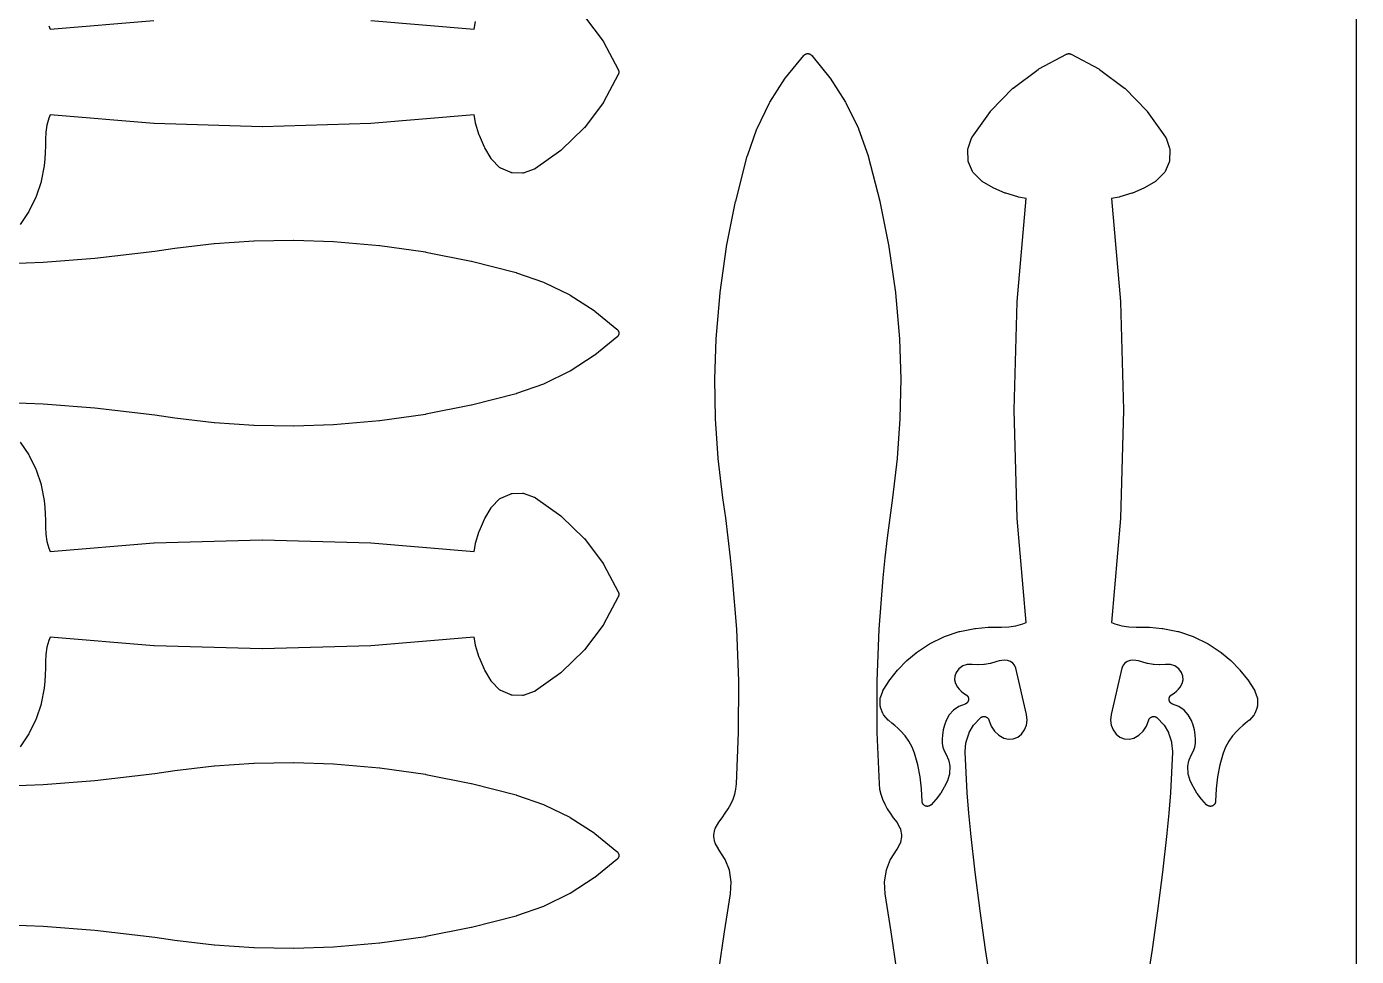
# Model space of a CAD drawing. Header units: metres. Extents: x 0 to 3000, y 0 to 1200.
# Drawn here: x 2491 to 3000, y 334 to 690 of the extents above; entities that cross this region are included whole.
import ezdxf

# ---------------------------------------------------------------- set-up
doc = ezdxf.new("R2010")
doc.units = ezdxf.units.M

msp = doc.modelspace()

# ---------------------------------------------------------------- linework, layer by layer
at = {"color": 7}
msp.add_lwpolyline([(0, 0), (3000, 0), (3000, 1200), (0, 1200), (0, 0)], close=True, dxfattribs=at)
at = {"color": 1}
for points in [[(2704.32, 693.58), (2711.47, 684.05), (2711.56, 683.92), (2711.64, 683.79), (2717.26, 673.2), (2717.3, 673.12), (2717.34, 673.03), (2717.34, 673.03), (2717.34, 673.02), (2717.37, 672.93), (2717.4, 672.85), (2717.4, 672.84), (2717.41, 672.84), (2717.43, 672.75), (2717.45, 672.66), (2717.45, 672.65), (2717.45, 672.65), (2717.47, 672.56), (2717.48, 672.46), (2717.48, 672.46), (2717.48, 672.45), (2717.49, 672.36), (2717.49, 672.27), (2717.49, 672.26), (2717.49, 672.26), (2717.49, 672.16), (2717.48, 672.07), (2717.48, 672.07), (2717.48, 672.06), (2717.47, 671.97), (2717.45, 671.88), (2717.45, 671.87), (2717.45, 671.87), (2717.43, 671.78), (2717.41, 671.69), (2717.4, 671.68), (2717.4, 671.68), (2717.37, 671.59), (2717.34, 671.5), (2717.34, 671.5), (2717.34, 671.49), (2717.3, 671.41), (2717.26, 671.32), (2711.64, 660.74), (2711.56, 660.6), (2711.47, 660.48), (2704.32, 650.95), (2704.22, 650.83), (2704.11, 650.71), (2695.57, 642.4), (2695.46, 642.3), (2695.33, 642.2), (2685.55, 635.28), (2685.49, 635.24), (2685.43, 635.2), (2685.41, 635.19), (2685.39, 635.17), (2685.32, 635.14), (2685.25, 635.1), (2685.23, 635.09), (2685.21, 635.08), (2685.14, 635.06), (2685.07, 635.03), (2681.28, 633.66), (2681.09, 633.61), (2680.91, 633.57), (2680.72, 633.55), (2680.53, 633.55), (2676.63, 633.69), (2676.44, 633.71), (2676.26, 633.74), (2676.08, 633.79), (2675.9, 633.86), (2672.32, 635.41), (2672.15, 635.5), (2671.99, 635.6), (2671.84, 635.71), (2671.7, 635.84), (2668.87, 638.71), (2668.83, 638.75), (2668.79, 638.79), (2668.76, 638.83), (2668.73, 638.86), (2668.7, 638.9), (2668.67, 638.95), (2668.64, 638.98), (2668.62, 639.02), (2668.59, 639.07), (2668.56, 639.11), (2666.13, 643.28), (2666.03, 643.49), (2664.11, 647.89), (2664.03, 648.11), (2662.62, 652.71), (2662.57, 652.93), (2662.03, 655.89), (2622.56, 652.51), (2622.44, 652.51), (2581.05, 651.33), (2580.94, 651.33), (2539.55, 652.51), (2539.44, 652.51), (2499.64, 655.91), (2499.13, 654.63), (2498.42, 651.97), (2498.01, 649.25), (2497.9, 646.42), (2497.91, 644.01), (2497.91, 643.94), (2497.82, 641.49), (2497.82, 641.42), (2497.65, 638.97), (2497.64, 638.9), (2497.39, 636.46), (2497.37, 636.38), (2497.36, 636.3), (2496.25, 630.48), (2496.18, 630.23), (2494.32, 624.64), (2494.22, 624.39), (2491.63, 619.09), (2491.5, 618.86), (2488.22, 613.93)], [(2499.13, 689.9), (2499.64, 688.61), (2539.44, 692.01)], [(2622.56, 692.01), (2662.03, 688.64), (2662.57, 691.59)], [(2755.85, 328.22), (2757.97, 342.98), (2757.97, 343.01), (2760.29, 357.63), (2760.56, 362.22), (2759.87, 366.59), (2758.28, 370.71), (2755.7, 374.63), (2755.66, 374.69), (2755.63, 374.75), (2754.53, 376.68), (2754.46, 376.83), (2754.39, 376.99), (2754.34, 377.16), (2754.3, 377.32), (2753.94, 379.45), (2753.92, 379.67), (2753.92, 379.9), (2753.94, 380.12), (2754.3, 382.25), (2754.34, 382.42), (2754.39, 382.58), (2754.46, 382.74), (2754.53, 382.9), (2755.63, 384.82), (2755.65, 384.87), (2755.68, 384.91), (2755.71, 384.95), (2755.73, 384.99), (2755.76, 385.03), (2755.79, 385.07), (2757.1, 386.74), (2758.28, 388.43), (2759.38, 390.18), (2760.38, 391.97), (2761.23, 393.82), (2761.87, 395.73), (2762.31, 397.69), (2762.55, 399.72), (2763.37, 419.41), (2763.4, 439.14), (2762.64, 458.86), (2761.09, 478.55), (2760.29, 486.21), (2759.4, 493.88), (2758.43, 501.53), (2757.36, 509.19), (2757.36, 509.21), (2757.36, 509.22), (2755.57, 524.27), (2755.56, 524.37), (2754.53, 539.48), (2754.52, 539.58), (2754.25, 554.72), (2754.25, 554.82), (2754.74, 569.96), (2754.75, 570.01), (2754.75, 570.07), (2756.26, 587.69), (2756.27, 587.8), (2758.76, 605.3), (2758.78, 605.41), (2762.24, 622.74), (2762.26, 622.85), (2766.68, 639.98), (2766.7, 640.06), (2766.73, 640.15), (2770.36, 650.48), (2770.45, 650.69), (2775.24, 660.5), (2775.35, 660.7), (2781.24, 669.9), (2781.37, 670.08), (2788.3, 678.56), (2788.31, 678.57), (2788.31, 678.57), (2788.37, 678.64), (2788.44, 678.71), (2788.44, 678.71), (2788.44, 678.71), (2788.51, 678.78), (2788.58, 678.84), (2788.58, 678.84), (2788.59, 678.85), (2788.66, 678.9), (2788.74, 678.96), (2788.74, 678.96), (2788.74, 678.96), (2788.83, 679.01), (2788.91, 679.06), (2788.91, 679.06), (2788.91, 679.06), (2789, 679.1), (2789.08, 679.14), (2789.09, 679.15), (2789.09, 679.15), (2789.18, 679.18), (2789.27, 679.21), (2789.27, 679.21), (2789.28, 679.21), (2789.37, 679.24), (2789.46, 679.26), (2789.46, 679.26), (2789.47, 679.26), (2789.56, 679.27), (2789.65, 679.29), (2789.66, 679.29), (2789.66, 679.29), (2789.75, 679.29), (2789.85, 679.3), (2789.85, 679.3), (2789.86, 679.3), (2789.95, 679.29), (2790.04, 679.29), (2790.05, 679.29), (2790.05, 679.29), (2790.15, 679.27), (2790.24, 679.26), (2790.24, 679.26), (2790.25, 679.26), (2790.34, 679.24), (2790.43, 679.21), (2790.43, 679.21), (2790.44, 679.21), (2790.53, 679.18), (2790.61, 679.15), (2790.62, 679.15), (2790.62, 679.14), (2790.71, 679.1), (2790.79, 679.06), (2790.79, 679.06), (2790.8, 679.06), (2790.88, 679.01), (2790.96, 678.96), (2790.96, 678.96), (2790.97, 678.96), (2791.04, 678.9), (2791.12, 678.85), (2791.12, 678.84), (2791.12, 678.84), (2791.19, 678.78), (2791.26, 678.71), (2791.27, 678.71), (2791.27, 678.71), (2791.33, 678.64), (2791.4, 678.57), (2791.4, 678.57), (2791.4, 678.56), (2798.33, 670.08), (2798.47, 669.9), (2804.35, 660.7), (2804.47, 660.5), (2809.25, 650.69), (2809.34, 650.48), (2812.98, 640.15), (2813, 640.06), (2813.03, 639.98), (2817.44, 622.85), (2817.47, 622.74), (2820.92, 605.41), (2820.94, 605.3), (2823.43, 587.8), (2823.44, 587.69), (2824.95, 570.07), (2824.96, 570.01), (2824.96, 569.96), (2825.45, 554.82), (2825.45, 554.72), (2825.18, 539.58), (2825.18, 539.48), (2824.15, 524.37), (2824.14, 524.27), (2822.35, 509.22), (2822.34, 509.21), (2822.34, 509.19), (2821.28, 501.53), (2820.3, 493.88), (2819.42, 486.21), (2818.61, 478.55), (2817.07, 458.86), (2816.31, 439.14), (2816.34, 419.41), (2817.16, 399.72), (2817.39, 397.69), (2817.83, 395.73), (2818.47, 393.82), (2819.33, 391.97), (2820.32, 390.18), (2821.42, 388.43), (2822.61, 386.74), (2823.91, 385.07), (2823.94, 385.03), (2823.97, 384.99), (2824, 384.95), (2824.03, 384.91), (2824.05, 384.87), (2824.08, 384.82), (2825.17, 382.9), (2825.25, 382.74), (2825.31, 382.58), (2825.36, 382.42), (2825.4, 382.25), (2825.76, 380.12), (2825.79, 379.9), (2825.79, 379.67), (2825.76, 379.45), (2825.4, 377.32), (2825.36, 377.16), (2825.31, 376.99), (2825.25, 376.83), (2825.17, 376.68), (2824.08, 374.75), (2824.04, 374.69), (2824.01, 374.63), (2821.43, 370.71), (2819.84, 366.59), (2819.15, 362.22), (2819.41, 357.63), (2821.73, 343.01), (2821.73, 342.98), (2823.85, 328.22)], [(2860.29, 321.67), (2857.97, 336.29), (2857.97, 336.32), (2855.85, 351.08), (2855.85, 351.11), (2853.96, 365.89), (2853.95, 365.92), (2852.28, 380.74), (2852.28, 380.75), (2852.27, 380.77), (2851.53, 388.49), (2851.53, 388.53), (2850.93, 396.26), (2850.93, 396.3), (2850.48, 404.04), (2850.48, 404.08), (2850.18, 411.82), (2850.18, 411.85), (2850.18, 411.87), (2850.18, 411.95), (2850.18, 412.02), (2850.19, 412.05), (2850.19, 412.07), (2850.46, 415.36), (2850.5, 415.58), (2850.55, 415.8), (2851.54, 418.9), (2851.62, 419.11), (2851.72, 419.31), (2853.38, 422.11), (2853.5, 422.3), (2853.65, 422.47), (2855.91, 424.87), (2855.97, 424.93), (2856.03, 424.99), (2856.04, 425), (2856.06, 425.01), (2856.12, 425.06), (2856.19, 425.11), (2856.2, 425.12), (2856.21, 425.13), (2856.28, 425.17), (2856.35, 425.22), (2856.36, 425.22), (2856.38, 425.23), (2856.45, 425.27), (2856.52, 425.31), (2856.54, 425.31), (2856.55, 425.32), (2856.63, 425.35), (2856.71, 425.38), (2856.72, 425.39), (2856.73, 425.39), (2856.81, 425.42), (2856.89, 425.44), (2856.91, 425.44), (2856.92, 425.45), (2857, 425.46), (2857.09, 425.48), (2857.1, 425.48), (2857.12, 425.48), (2857.2, 425.49), (2857.28, 425.49), (2857.3, 425.49), (2857.31, 425.49), (2857.39, 425.49), (2857.48, 425.49), (2857.49, 425.49), (2857.51, 425.49), (2857.59, 425.48), (2857.67, 425.47), (2857.69, 425.47), (2857.7, 425.47), (2857.78, 425.45), (2857.87, 425.43), (2857.88, 425.43), (2857.89, 425.42), (2857.97, 425.4), (2858.05, 425.37), (2858.07, 425.37), (2858.08, 425.36), (2858.16, 425.33), (2858.23, 425.3), (2858.25, 425.29), (2858.26, 425.29), (2858.33, 425.24), (2858.41, 425.2), (2858.42, 425.2), (2858.43, 425.19), (2858.5, 425.14), (2858.57, 425.09), (2858.58, 425.08), (2858.59, 425.08), (2858.66, 425.02), (2858.72, 424.97), (2858.73, 424.96), (2858.74, 424.95), (2858.8, 424.89), (2858.86, 424.83), (2858.87, 424.82), (2858.88, 424.81), (2858.93, 424.74), (2858.98, 424.68), (2858.99, 424.66), (2859, 424.65), (2859.04, 424.58), (2859.09, 424.51), (2859.1, 424.5), (2859.1, 424.49), (2859.14, 424.41), (2859.18, 424.34), (2859.19, 424.33), (2859.19, 424.31), (2859.22, 424.23), (2859.25, 424.16), (2860.09, 421.76), (2861.33, 419.87), (2862.98, 418.33), (2864.96, 417.23), (2866.79, 416.8), (2868.59, 416.93), (2870.27, 417.58), (2871.74, 418.76), (2872.88, 420.35), (2873.6, 422.16), (2873.87, 424.1), (2873.65, 426.2), (2869.52, 443.97), (2869.06, 445.13), (2868.39, 445.96), (2867.51, 446.56), (2866.38, 446.91), (2865.36, 447), (2864.24, 446.96), (2863.14, 446.79), (2861.94, 446.44), (2859.88, 445.84), (2859.66, 445.79), (2857.54, 445.43), (2857.31, 445.41), (2855.17, 445.3), (2854.94, 445.3), (2852.89, 445.44), (2850.86, 445.39), (2849.19, 444.82), (2847.76, 443.79), (2846.67, 442.33), (2846.16, 440.94), (2846.08, 439.49), (2846.4, 438.08), (2847.17, 436.7), (2847.83, 435.92), (2848.63, 435.15), (2849.5, 434.46), (2850.52, 433.8), (2850.55, 433.78), (2850.57, 433.77), (2850.63, 433.73), (2850.68, 433.69), (2850.7, 433.67), (2850.73, 433.65), (2850.78, 433.6), (2850.83, 433.56), (2850.85, 433.54), (2850.87, 433.52), (2850.92, 433.46), (2850.96, 433.41), (2850.98, 433.39), (2851, 433.37), (2851.04, 433.31), (2851.08, 433.26), (2851.1, 433.23), (2851.12, 433.21), (2851.15, 433.15), (2851.19, 433.09), (2851.2, 433.07), (2851.22, 433.04), (2851.24, 432.98), (2851.27, 432.92), (2851.29, 432.89), (2851.3, 432.86), (2851.32, 432.8), (2851.34, 432.73), (2851.35, 432.7), (2851.36, 432.68), (2851.38, 432.61), (2851.39, 432.54), (2851.4, 432.51), (2851.41, 432.49), (2851.42, 432.42), (2851.43, 432.35), (2851.43, 432.32), (2851.43, 432.29), (2851.44, 432.22), (2851.44, 432.15), (2851.44, 432.12), (2851.44, 432.1), (2851.44, 432.03), (2851.43, 431.96), (2851.43, 431.93), (2851.43, 431.9), (2851.42, 431.83), (2851.41, 431.76), (2851.4, 431.73), (2851.4, 431.71), (2851.38, 431.64), (2851.36, 431.57), (2851.35, 431.54), (2851.35, 431.52), (2851.32, 431.45), (2851.3, 431.39), (2851.29, 431.36), (2851.28, 431.33), (2851.25, 431.27), (2851.22, 431.21), (2851.2, 431.18), (2851.19, 431.16), (2851.16, 431.1), (2851.12, 431.04), (2851.1, 431.01), (2851.09, 430.99), (2851.05, 430.93), (2851.01, 430.88), (2850.99, 430.86), (2850.97, 430.83), (2850.92, 430.78), (2850.88, 430.73), (2850.86, 430.71), (2850.84, 430.69), (2850.78, 430.64), (2850.73, 430.6), (2850.71, 430.58), (2850.69, 430.56), (2850.63, 430.52), (2850.58, 430.48), (2850.55, 430.46), (2850.53, 430.44), (2850.47, 430.41), (2850.41, 430.37), (2850.39, 430.36), (2850.36, 430.34), (2850.3, 430.32), (2850.24, 430.29), (2850.21, 430.28), (2850.18, 430.26), (2847.69, 429.27), (2845.71, 427.89), (2844.08, 426.1), (2842.85, 423.9), (2842.23, 422.19), (2841.75, 420.37), (2841.45, 418.51), (2841.32, 416.65), (2841.38, 415.17), (2841.65, 413.75), (2842.11, 412.38), (2842.82, 410.96), (2842.84, 410.91), (2842.86, 410.87), (2843.72, 408.92), (2843.8, 408.7), (2843.86, 408.48), (2844.25, 406.41), (2844.28, 406.18), (2844.28, 405.95), (2844.18, 403.85), (2844.16, 403.62), (2844.11, 403.39), (2843.53, 401.34), (2843.5, 401.27), (2843.48, 401.21), (2843.47, 401.18), (2843.46, 401.15), (2843.44, 401.09), (2843.41, 401.03), (2842.26, 398.6), (2842.16, 398.43), (2840.78, 396.14), (2840.66, 395.97), (2839.05, 393.84), (2838.93, 393.68), (2837.11, 391.72), (2837.1, 391.71), (2837.1, 391.71), (2837.03, 391.64), (2836.97, 391.58), (2836.96, 391.58), (2836.96, 391.57), (2836.89, 391.51), (2836.81, 391.45), (2836.81, 391.45), (2836.81, 391.45), (2836.73, 391.4), (2836.65, 391.35), (2836.65, 391.35), (2836.64, 391.34), (2836.56, 391.3), (2836.47, 391.26), (2836.47, 391.26), (2836.47, 391.25), (2836.38, 391.22), (2836.29, 391.18), (2836.29, 391.18), (2836.29, 391.18), (2836.19, 391.15), (2836.1, 391.13), (2836.1, 391.13), (2836.1, 391.13), (2836, 391.11), (2835.91, 391.09), (2835.91, 391.09), (2835.9, 391.09), (2835.81, 391.08), (2835.71, 391.07), (2835.71, 391.07), (2835.71, 391.07), (2835.61, 391.08), (2835.52, 391.08), (2835.52, 391.08), (2835.51, 391.08), (2835.42, 391.09), (2835.32, 391.1), (2835.32, 391.1), (2835.32, 391.1), (2835.22, 391.12), (2835.13, 391.14), (2835.13, 391.14), (2835.13, 391.14), (2835.04, 391.17), (2834.94, 391.2), (2834.94, 391.2), (2834.94, 391.2), (2834.85, 391.24), (2834.76, 391.27), (2834.76, 391.28), (2834.76, 391.28), (2834.68, 391.32), (2834.59, 391.37), (2834.59, 391.37), (2834.59, 391.37), (2834.51, 391.43), (2834.43, 391.48), (2834.43, 391.48), (2834.42, 391.48), (2834.35, 391.54), (2834.28, 391.6), (2834.28, 391.61), (2834.27, 391.61), (2834.21, 391.68), (2834.14, 391.75), (2834.14, 391.75), (2834.14, 391.75), (2834.08, 391.82), (2834.02, 391.9), (2834.02, 391.9), (2834.02, 391.9), (2833.96, 391.98), (2833.91, 392.06), (2833.91, 392.06), (2833.91, 392.07), (2833.86, 392.15), (2833.82, 392.24), (2833.82, 392.24), (2833.82, 392.24), (2833.78, 392.33), (2833.75, 392.42), (2833.75, 392.42), (2833.75, 392.42), (2833.72, 392.52), (2833.69, 392.61), (2833.69, 392.61), (2833.69, 392.61), (2833.67, 392.71), (2833.66, 392.8), (2833.66, 392.8), (2833.66, 392.81), (2833.65, 392.9), (2833.64, 393), (2833.64, 393), (2833.64, 393), (2833.47, 397.75), (2832.92, 402.37), (2832.01, 406.94), (2830.74, 411.41), (2829.8, 413.78), (2828.6, 415.99), (2827.15, 418.05), (2825.42, 419.96), (2824.37, 420.97), (2823.26, 421.98), (2822.12, 422.95), (2820.93, 423.91), (2820.88, 423.95), (2820.83, 424), (2820.81, 424.02), (2820.79, 424.04), (2820.74, 424.09), (2820.69, 424.14), (2819.01, 426.04), (2818.9, 426.18), (2818.8, 426.32), (2818.71, 426.48), (2818.64, 426.65), (2817.76, 428.94), (2817.7, 429.11), (2817.66, 429.28), (2817.64, 429.46), (2817.63, 429.63), (2817.59, 432.09), (2817.6, 432.27), (2817.62, 432.45), (2817.65, 432.62), (2817.71, 432.8), (2818.56, 435.18), (2818.58, 435.21), (2818.59, 435.25), (2818.61, 435.3), (2818.61, 435.3), (2818.64, 435.36), (2818.65, 435.39), (2818.67, 435.42), (2818.7, 435.48), (2818.73, 435.54), (2818.75, 435.57), (2818.77, 435.59), (2821.29, 439.5), (2821.41, 439.65), (2824.29, 443.28), (2824.42, 443.43), (2827.65, 446.76), (2827.79, 446.89), (2831.34, 449.89), (2831.35, 449.9), (2831.37, 449.91), (2831.43, 449.96), (2831.5, 450.01), (2831.51, 450.02), (2831.53, 450.03), (2836.45, 453.31), (2836.68, 453.44), (2841.98, 456.03), (2842.23, 456.13), (2847.82, 457.99), (2848.07, 458.06), (2853.89, 459.17), (2853.97, 459.18), (2854.05, 459.19), (2856.49, 459.45), (2856.56, 459.46), (2859.01, 459.63), (2859.08, 459.63), (2861.53, 459.71), (2861.6, 459.71), (2864.01, 459.71), (2866.84, 459.82), (2869.56, 460.23), (2872.22, 460.94), (2873.5, 461.45), (2870.1, 501.25), (2870.1, 501.36), (2868.92, 542.75), (2868.92, 542.86), (2870.1, 584.25), (2870.1, 584.36), (2873.48, 623.84), (2870.52, 624.38), (2870.3, 624.43), (2865.7, 625.83), (2865.48, 625.91), (2861.08, 627.84), (2860.87, 627.94), (2856.7, 630.37), (2856.66, 630.4), (2856.61, 630.43), (2856.57, 630.45), (2856.54, 630.47), (2856.49, 630.51), (2856.45, 630.54), (2856.42, 630.57), (2856.38, 630.6), (2856.35, 630.64), (2856.3, 630.67), (2853.43, 633.51), (2853.3, 633.65), (2853.19, 633.8), (2853.09, 633.96), (2853, 634.13), (2851.45, 637.71), (2851.38, 637.88), (2851.33, 638.06), (2851.3, 638.25), (2851.28, 638.43), (2851.14, 642.33), (2851.14, 642.52), (2851.16, 642.71), (2851.2, 642.9), (2851.25, 643.08), (2852.62, 646.88), (2852.65, 646.95), (2852.67, 647.02), (2852.69, 647.04), (2852.69, 647.06), (2852.73, 647.13), (2852.76, 647.19), (2852.78, 647.21), (2852.79, 647.23), (2852.83, 647.3), (2852.87, 647.36), (2859.79, 657.14), (2859.89, 657.26), (2859.99, 657.38), (2868.3, 665.92), (2868.42, 666.03), (2868.54, 666.12), (2878.07, 673.28), (2878.19, 673.36), (2878.33, 673.44), (2888.91, 679.06), (2889, 679.1), (2889.08, 679.14), (2889.09, 679.15), (2889.09, 679.15), (2889.18, 679.18), (2889.27, 679.21), (2889.27, 679.21), (2889.28, 679.21), (2889.37, 679.24), (2889.46, 679.26), (2889.46, 679.26), (2889.47, 679.26), (2889.56, 679.27), (2889.65, 679.29), (2889.66, 679.29), (2889.66, 679.29), (2889.75, 679.29), (2889.85, 679.3), (2889.85, 679.3), (2889.86, 679.3), (2889.95, 679.29), (2890.04, 679.29), (2890.05, 679.29), (2890.05, 679.29), (2890.15, 679.27), (2890.24, 679.26), (2890.24, 679.26), (2890.25, 679.26), (2890.34, 679.24), (2890.43, 679.21), (2890.43, 679.21), (2890.44, 679.21), (2890.53, 679.18), (2890.61, 679.15), (2890.62, 679.15), (2890.62, 679.14), (2890.71, 679.1), (2890.79, 679.06), (2901.38, 673.44), (2901.51, 673.36), (2901.64, 673.28), (2911.17, 666.12), (2911.29, 666.03), (2911.4, 665.92), (2919.71, 657.38), (2919.81, 657.26), (2919.91, 657.14), (2926.84, 647.36), (2926.88, 647.3), (2926.92, 647.23), (2926.93, 647.21), (2926.94, 647.19), (2926.98, 647.13), (2927.01, 647.06), (2927.02, 647.04), (2927.03, 647.02), (2927.06, 646.95), (2927.09, 646.88), (2928.45, 643.08), (2928.51, 642.9), (2928.54, 642.71), (2928.56, 642.52), (2928.57, 642.33), (2928.42, 638.43), (2928.41, 638.25), (2928.37, 638.06), (2928.32, 637.88), (2928.26, 637.71), (2926.7, 634.13), (2926.62, 633.96), (2926.52, 633.8), (2926.4, 633.65), (2926.27, 633.51), (2923.4, 630.67), (2923.36, 630.64), (2923.32, 630.6), (2923.29, 630.57), (2923.25, 630.54), (2923.21, 630.51), (2923.17, 630.47), (2923.13, 630.45), (2923.1, 630.43), (2923.05, 630.4), (2923, 630.37), (2918.84, 627.94), (2918.63, 627.84), (2914.22, 625.91), (2914.01, 625.83), (2909.41, 624.43), (2909.18, 624.38), (2906.23, 623.84), (2909.6, 584.36), (2909.61, 584.25), (2910.78, 542.86), (2910.78, 542.75), (2909.61, 501.36), (2909.6, 501.25), (2906.2, 461.45), (2907.49, 460.94), (2910.14, 460.23), (2912.86, 459.82), (2915.69, 459.71), (2918.11, 459.71), (2918.18, 459.71), (2920.63, 459.63), (2920.7, 459.63), (2923.14, 459.46), (2923.21, 459.45), (2925.65, 459.19), (2925.73, 459.18), (2925.82, 459.17), (2931.63, 458.06), (2931.89, 457.99), (2937.48, 456.13), (2937.72, 456.03), (2943.02, 453.44), (2943.25, 453.31), (2948.18, 450.03), (2948.19, 450.02), (2948.21, 450.01), (2948.27, 449.96), (2948.34, 449.91), (2948.35, 449.9), (2948.36, 449.89), (2951.91, 446.89), (2952.05, 446.76), (2955.28, 443.43), (2955.41, 443.28), (2958.3, 439.65), (2958.41, 439.5), (2960.94, 435.59), (2960.96, 435.57), (2960.97, 435.54), (2961, 435.48), (2961.04, 435.42), (2961.05, 435.39), (2961.07, 435.36), (2961.09, 435.3), (2961.12, 435.25), (2961.13, 435.21), (2961.14, 435.18), (2962, 432.8), (2962.05, 432.62), (2962.09, 432.45), (2962.11, 432.27), (2962.11, 432.09), (2962.08, 429.63), (2962.07, 429.46), (2962.04, 429.28), (2962, 429.11), (2961.95, 428.94), (2961.06, 426.65), (2960.99, 426.48), (2960.91, 426.32), (2960.81, 426.18), (2960.69, 426.04), (2959.01, 424.14), (2958.96, 424.09), (2958.92, 424.04), (2958.89, 424.02), (2958.87, 424), (2958.82, 423.95), (2958.77, 423.91), (2957.58, 422.95), (2956.44, 421.98), (2955.33, 420.97), (2954.28, 419.96), (2952.56, 418.05), (2951.11, 415.99), (2949.91, 413.78), (2948.97, 411.41), (2947.69, 406.94), (2946.78, 402.37), (2946.24, 397.75), (2946.07, 393), (2946.07, 393), (2946.07, 393), (2946.06, 392.9), (2946.05, 392.81), (2946.05, 392.8), (2946.05, 392.8), (2946.03, 392.71), (2946.01, 392.61), (2946.01, 392.61), (2946.01, 392.61), (2945.99, 392.52), (2945.96, 392.42), (2945.96, 392.42), (2945.96, 392.42), (2945.92, 392.33), (2945.89, 392.24), (2945.89, 392.24), (2945.88, 392.24), (2945.84, 392.15), (2945.8, 392.07), (2945.79, 392.06), (2945.79, 392.06), (2945.74, 391.98), (2945.69, 391.9), (2945.69, 391.9), (2945.69, 391.9), (2945.63, 391.82), (2945.57, 391.75), (2945.56, 391.75), (2945.56, 391.75), (2945.5, 391.68), (2945.43, 391.61), (2945.43, 391.61), (2945.43, 391.6), (2945.35, 391.54), (2945.28, 391.48), (2945.28, 391.48), (2945.28, 391.48), (2945.2, 391.43), (2945.12, 391.37), (2945.12, 391.37), (2945.11, 391.37), (2945.03, 391.32), (2944.95, 391.28), (2944.94, 391.28), (2944.94, 391.27), (2944.85, 391.24), (2944.77, 391.2), (2944.76, 391.2), (2944.76, 391.2), (2944.67, 391.17), (2944.58, 391.14), (2944.58, 391.14), (2944.57, 391.14), (2944.48, 391.12), (2944.39, 391.1), (2944.38, 391.1), (2944.38, 391.1), (2944.29, 391.09), (2944.19, 391.08), (2944.19, 391.08), (2944.19, 391.08), (2944.09, 391.08), (2944, 391.07), (2943.99, 391.07), (2943.99, 391.07), (2943.89, 391.08), (2943.8, 391.09), (2943.8, 391.09), (2943.79, 391.09), (2943.7, 391.11), (2943.61, 391.13), (2943.6, 391.13), (2943.6, 391.13), (2943.51, 391.15), (2943.42, 391.18), (2943.42, 391.18), (2943.41, 391.18), (2943.32, 391.22), (2943.24, 391.25), (2943.23, 391.26), (2943.23, 391.26), (2943.15, 391.3), (2943.06, 391.34), (2943.06, 391.35), (2943.06, 391.35), (2942.98, 391.4), (2942.9, 391.45), (2942.89, 391.45), (2942.89, 391.45), (2942.82, 391.51), (2942.74, 391.57), (2942.74, 391.58), (2942.74, 391.58), (2942.67, 391.64), (2942.6, 391.71), (2942.6, 391.71), (2942.6, 391.72), (2940.78, 393.68), (2940.65, 393.84), (2939.04, 395.97), (2938.93, 396.14), (2937.54, 398.43), (2937.45, 398.6), (2936.3, 401.03), (2936.27, 401.09), (2936.24, 401.15), (2936.23, 401.18), (2936.22, 401.21), (2936.2, 401.27), (2936.18, 401.34), (2935.6, 403.39), (2935.55, 403.62), (2935.52, 403.85), (2935.43, 405.95), (2935.43, 406.18), (2935.46, 406.41), (2935.85, 408.48), (2935.9, 408.7), (2935.98, 408.92), (2936.85, 410.87), (2936.87, 410.91), (2936.88, 410.96), (2937.6, 412.38), (2938.06, 413.75), (2938.32, 415.17), (2938.39, 416.65), (2938.26, 418.51), (2937.95, 420.37), (2937.47, 422.19), (2936.85, 423.9), (2935.62, 426.1), (2934, 427.89), (2932.01, 429.27), (2929.52, 430.26), (2929.5, 430.28), (2929.47, 430.29), (2929.41, 430.32), (2929.34, 430.34), (2929.32, 430.36), (2929.29, 430.37), (2929.23, 430.41), (2929.17, 430.44), (2929.15, 430.46), (2929.13, 430.48), (2929.07, 430.52), (2929.02, 430.56), (2928.99, 430.58), (2928.97, 430.6), (2928.92, 430.64), (2928.87, 430.69), (2928.85, 430.71), (2928.83, 430.73), (2928.78, 430.78), (2928.73, 430.83), (2928.72, 430.86), (2928.7, 430.88), (2928.66, 430.93), (2928.62, 430.99), (2928.6, 431.01), (2928.58, 431.04), (2928.55, 431.1), (2928.51, 431.16), (2928.5, 431.18), (2928.49, 431.21), (2928.46, 431.27), (2928.43, 431.33), (2928.42, 431.36), (2928.4, 431.39), (2928.38, 431.45), (2928.36, 431.52), (2928.35, 431.54), (2928.34, 431.57), (2928.33, 431.64), (2928.31, 431.71), (2928.3, 431.73), (2928.3, 431.76), (2928.29, 431.83), (2928.28, 431.9), (2928.28, 431.93), (2928.27, 431.96), (2928.27, 432.03), (2928.26, 432.1), (2928.27, 432.12), (2928.26, 432.15), (2928.27, 432.22), (2928.27, 432.29), (2928.28, 432.32), (2928.28, 432.35), (2928.29, 432.42), (2928.3, 432.49), (2928.3, 432.51), (2928.31, 432.54), (2928.33, 432.61), (2928.34, 432.68), (2928.35, 432.7), (2928.36, 432.73), (2928.38, 432.8), (2928.41, 432.86), (2928.42, 432.89), (2928.43, 432.92), (2928.46, 432.98), (2928.49, 433.04), (2928.5, 433.07), (2928.52, 433.09), (2928.55, 433.15), (2928.59, 433.21), (2928.6, 433.23), (2928.62, 433.26), (2928.66, 433.31), (2928.7, 433.37), (2928.72, 433.39), (2928.74, 433.41), (2928.79, 433.46), (2928.83, 433.52), (2928.85, 433.54), (2928.87, 433.56), (2928.93, 433.6), (2928.98, 433.65), (2929, 433.67), (2929.02, 433.69), (2929.08, 433.73), (2929.13, 433.77), (2929.16, 433.78), (2929.18, 433.8), (2930.2, 434.46), (2931.07, 435.15), (2931.87, 435.92), (2932.53, 436.7), (2933.31, 438.08), (2933.63, 439.49), (2933.54, 440.94), (2933.04, 442.33), (2931.95, 443.79), (2930.51, 444.82), (2928.84, 445.39), (2926.82, 445.44), (2924.77, 445.3), (2924.53, 445.3), (2922.39, 445.41), (2922.16, 445.43), (2920.05, 445.79), (2919.82, 445.84), (2917.76, 446.44), (2916.57, 446.79), (2915.46, 446.96), (2914.35, 447), (2913.32, 446.91), (2912.19, 446.56), (2911.31, 445.96), (2910.65, 445.13), (2910.18, 443.97), (2906.06, 426.2), (2905.83, 424.1), (2906.1, 422.16), (2906.82, 420.35), (2907.96, 418.76), (2909.43, 417.58), (2911.11, 416.93), (2912.91, 416.8), (2914.74, 417.23), (2916.72, 418.33), (2918.37, 419.87), (2919.61, 421.76), (2920.45, 424.16), (2920.48, 424.23), (2920.51, 424.31), (2920.52, 424.33), (2920.52, 424.34), (2920.56, 424.41), (2920.6, 424.49), (2920.61, 424.5), (2920.62, 424.51), (2920.66, 424.58), (2920.71, 424.65), (2920.72, 424.66), (2920.72, 424.68), (2920.78, 424.74), (2920.83, 424.81), (2920.84, 424.82), (2920.85, 424.83), (2920.91, 424.89), (2920.96, 424.95), (2920.97, 424.96), (2920.98, 424.97), (2921.05, 425.02), (2921.11, 425.08), (2921.12, 425.08), (2921.14, 425.09), (2921.21, 425.14), (2921.27, 425.19), (2921.29, 425.2), (2921.3, 425.2), (2921.37, 425.24), (2921.44, 425.29), (2921.46, 425.29), (2921.47, 425.3), (2921.55, 425.33), (2921.62, 425.36), (2921.64, 425.37), (2921.65, 425.37), (2921.73, 425.4), (2921.81, 425.42), (2921.83, 425.43), (2921.84, 425.43), (2921.92, 425.45), (2922, 425.47), (2922.02, 425.47), (2922.03, 425.47), (2922.11, 425.48), (2922.2, 425.49), (2922.21, 425.49), (2922.23, 425.49), (2922.31, 425.49), (2922.39, 425.49), (2922.41, 425.49), (2922.42, 425.49), (2922.51, 425.49), (2922.59, 425.48), (2922.6, 425.48), (2922.62, 425.48), (2922.7, 425.46), (2922.78, 425.45), (2922.8, 425.44), (2922.81, 425.44), (2922.89, 425.42), (2922.97, 425.39), (2922.99, 425.39), (2923, 425.38), (2923.08, 425.35), (2923.15, 425.32), (2923.17, 425.31), (2923.18, 425.31), (2923.25, 425.27), (2923.33, 425.23), (2923.34, 425.22), (2923.35, 425.22), (2923.42, 425.17), (2923.49, 425.13), (2923.51, 425.12), (2923.52, 425.11), (2923.58, 425.06), (2923.65, 425.01), (2923.66, 425), (2923.67, 424.99), (2923.73, 424.93), (2923.79, 424.87), (2926.06, 422.47), (2926.2, 422.3), (2926.33, 422.11), (2927.98, 419.31), (2928.08, 419.11), (2928.16, 418.9), (2929.15, 415.8), (2929.21, 415.58), (2929.24, 415.36), (2929.52, 412.07), (2929.52, 412.05), (2929.52, 412.02), (2929.52, 411.95), (2929.52, 411.87), (2929.52, 411.85), (2929.52, 411.82), (2929.22, 404.08), (2929.22, 404.04), (2928.77, 396.3), (2928.77, 396.26), (2928.18, 388.53), (2928.17, 388.49), (2927.43, 380.77), (2927.43, 380.75), (2927.43, 380.74), (2925.75, 365.92), (2925.75, 365.89), (2923.85, 351.11), (2923.85, 351.08), (2921.73, 336.32), (2921.73, 336.29), (2919.41, 321.67)], [(2477.34, 598.72), (2497.05, 599.48), (2516.74, 601.02), (2524.41, 601.82), (2532.07, 602.71), (2539.72, 603.69), (2547.38, 604.75), (2547.4, 604.75), (2547.42, 604.76), (2562.46, 606.55), (2562.56, 606.56), (2577.67, 607.59), (2577.77, 607.59), (2592.91, 607.86), (2593.01, 607.86), (2608.15, 607.37), (2608.21, 607.37), (2608.26, 607.36), (2625.88, 605.85), (2625.99, 605.84), (2643.49, 603.35), (2643.6, 603.33), (2660.94, 599.88), (2661.05, 599.85), (2678.17, 595.44), (2678.26, 595.41), (2678.34, 595.39), (2688.67, 591.75), (2688.88, 591.66), (2698.69, 586.88), (2698.89, 586.76), (2708.09, 580.88), (2708.28, 580.74), (2716.76, 573.81), (2716.76, 573.81), (2716.76, 573.81), (2716.83, 573.74), (2716.9, 573.68), (2716.9, 573.68), (2716.91, 573.67), (2716.97, 573.6), (2717.03, 573.53), (2717.04, 573.53), (2717.04, 573.53), (2717.09, 573.45), (2717.15, 573.38), (2717.15, 573.37), (2717.16, 573.37), (2717.2, 573.29), (2717.25, 573.21), (2717.25, 573.2), (2717.26, 573.2), (2717.3, 573.12), (2717.34, 573.03), (2717.34, 573.03), (2717.34, 573.02), (2717.37, 572.93), (2717.4, 572.85), (2717.4, 572.84), (2717.41, 572.84), (2717.43, 572.75), (2717.45, 572.66), (2717.45, 572.65), (2717.45, 572.65), (2717.47, 572.56), (2717.48, 572.46), (2717.48, 572.46), (2717.48, 572.45), (2717.49, 572.36), (2717.49, 572.27), (2717.49, 572.26), (2717.49, 572.26), (2717.49, 572.16), (2717.48, 572.07), (2717.48, 572.07), (2717.48, 572.06), (2717.47, 571.97), (2717.45, 571.88), (2717.45, 571.87), (2717.45, 571.87), (2717.43, 571.78), (2717.41, 571.69), (2717.4, 571.68), (2717.4, 571.68), (2717.37, 571.59), (2717.34, 571.5), (2717.34, 571.5), (2717.34, 571.49), (2717.3, 571.41), (2717.26, 571.32), (2717.25, 571.32), (2717.25, 571.32), (2717.2, 571.23), (2717.16, 571.15), (2717.15, 571.15), (2717.15, 571.15), (2717.09, 571.07), (2717.04, 571), (2717.04, 570.99), (2717.03, 570.99), (2716.97, 570.92), (2716.91, 570.85), (2716.9, 570.85), (2716.9, 570.84), (2716.83, 570.78), (2716.76, 570.72), (2716.76, 570.72), (2716.76, 570.71), (2708.28, 563.78), (2708.09, 563.65), (2698.89, 557.76), (2698.69, 557.65), (2688.88, 552.86), (2688.67, 552.77), (2678.34, 549.14), (2678.26, 549.11), (2678.17, 549.09), (2661.05, 544.67), (2660.94, 544.65), (2643.6, 541.19), (2643.49, 541.17), (2625.99, 538.68), (2625.88, 538.67), (2608.26, 537.16), (2608.21, 537.16), (2608.15, 537.15), (2593.01, 536.66), (2592.91, 536.66), (2577.77, 536.93), (2577.67, 536.94), (2562.56, 537.97), (2562.46, 537.98), (2547.42, 539.77), (2547.4, 539.77), (2547.38, 539.77), (2539.72, 540.84), (2532.07, 541.81), (2524.41, 542.7), (2516.74, 543.5), (2497.05, 545.05), (2477.34, 545.81)], [(2488.22, 530.59), (2491.5, 525.66), (2491.63, 525.43), (2494.22, 520.13), (2494.32, 519.89), (2496.18, 514.3), (2496.25, 514.04), (2497.36, 508.23), (2497.37, 508.14), (2497.39, 508.06), (2497.64, 505.62), (2497.65, 505.55), (2497.82, 503.11), (2497.82, 503.04), (2497.91, 500.59), (2497.91, 500.52), (2497.9, 498.1), (2498.01, 495.27), (2498.42, 492.55), (2499.13, 489.9), (2499.64, 488.61), (2539.44, 492.01), (2539.55, 492.02), (2580.94, 493.19), (2581.05, 493.19), (2622.44, 492.02), (2622.56, 492.01), (2662.03, 488.64), (2662.57, 491.59), (2662.62, 491.82), (2664.03, 496.42), (2664.11, 496.63), (2666.03, 501.04), (2666.13, 501.25), (2668.56, 505.41), (2668.59, 505.46), (2668.62, 505.51), (2668.64, 505.54), (2668.67, 505.58), (2668.7, 505.62), (2668.73, 505.66), (2668.76, 505.7), (2668.79, 505.73), (2668.83, 505.77), (2668.87, 505.81), (2671.7, 508.68), (2671.84, 508.81), (2671.99, 508.93), (2672.15, 509.03), (2672.32, 509.11), (2675.9, 510.67), (2676.08, 510.73), (2676.26, 510.78), (2676.44, 510.82), (2676.63, 510.83), (2680.53, 510.98), (2680.72, 510.97), (2680.91, 510.95), (2681.09, 510.92), (2681.28, 510.86), (2685.07, 509.5), (2685.14, 509.47), (2685.21, 509.44), (2685.23, 509.43), (2685.25, 509.42), (2685.32, 509.38), (2685.39, 509.35), (2685.41, 509.34), (2685.43, 509.33), (2685.49, 509.29), (2685.55, 509.25), (2695.33, 502.32), (2695.46, 502.22), (2695.57, 502.12), (2704.11, 493.81), (2704.22, 493.7), (2704.32, 493.58), (2711.47, 484.05), (2711.56, 483.92), (2711.64, 483.79), (2717.26, 473.2), (2717.3, 473.12), (2717.34, 473.03), (2717.34, 473.03), (2717.34, 473.02), (2717.37, 472.93), (2717.4, 472.85), (2717.4, 472.84), (2717.41, 472.84), (2717.43, 472.75), (2717.45, 472.66), (2717.45, 472.65), (2717.45, 472.65), (2717.47, 472.56), (2717.48, 472.46), (2717.48, 472.46), (2717.48, 472.45), (2717.49, 472.36), (2717.49, 472.27), (2717.49, 472.26), (2717.49, 472.26), (2717.49, 472.16), (2717.48, 472.07), (2717.48, 472.07), (2717.48, 472.06), (2717.47, 471.97), (2717.45, 471.88), (2717.45, 471.87), (2717.45, 471.87), (2717.43, 471.78), (2717.41, 471.69), (2717.4, 471.68), (2717.4, 471.68), (2717.37, 471.59), (2717.34, 471.5), (2717.34, 471.5), (2717.34, 471.49), (2717.3, 471.41), (2717.26, 471.32), (2711.64, 460.74), (2711.56, 460.6), (2711.47, 460.48), (2704.32, 450.95), (2704.22, 450.83), (2704.11, 450.71), (2695.57, 442.4), (2695.46, 442.3), (2695.33, 442.2), (2685.55, 435.28), (2685.49, 435.24), (2685.43, 435.2), (2685.41, 435.19), (2685.39, 435.17), (2685.32, 435.14), (2685.25, 435.1), (2685.23, 435.09), (2685.21, 435.08), (2685.14, 435.06), (2685.07, 435.03), (2681.28, 433.66), (2681.09, 433.61), (2680.91, 433.57), (2680.72, 433.55), (2680.53, 433.55), (2676.63, 433.69), (2676.44, 433.71), (2676.26, 433.74), (2676.08, 433.79), (2675.9, 433.86), (2672.32, 435.41), (2672.15, 435.5), (2671.99, 435.6), (2671.84, 435.71), (2671.7, 435.84), (2668.87, 438.71), (2668.83, 438.75), (2668.79, 438.79), (2668.76, 438.83), (2668.73, 438.86), (2668.7, 438.9), (2668.67, 438.95), (2668.64, 438.98), (2668.62, 439.02), (2668.59, 439.07), (2668.56, 439.11), (2666.13, 443.28), (2666.03, 443.49), (2664.11, 447.89), (2664.03, 448.11), (2662.62, 452.71), (2662.57, 452.93), (2662.03, 455.89), (2622.56, 452.51), (2622.44, 452.51), (2581.05, 451.33), (2580.94, 451.33), (2539.55, 452.51), (2539.44, 452.51), (2499.64, 455.91), (2499.13, 454.63), (2498.42, 451.97), (2498.01, 449.25), (2497.9, 446.42), (2497.91, 444.01), (2497.91, 443.94), (2497.82, 441.49), (2497.82, 441.42), (2497.65, 438.97), (2497.64, 438.9), (2497.39, 436.46), (2497.37, 436.38), (2497.36, 436.3), (2496.25, 430.48), (2496.18, 430.23), (2494.32, 424.64), (2494.22, 424.39), (2491.63, 419.09), (2491.5, 418.86), (2488.22, 413.93)], [(2477.34, 398.72), (2497.05, 399.48), (2516.74, 401.02), (2524.41, 401.82), (2532.07, 402.71), (2539.72, 403.69), (2547.38, 404.75), (2547.4, 404.75), (2547.42, 404.76), (2562.46, 406.55), (2562.56, 406.56), (2577.67, 407.59), (2577.77, 407.59), (2592.91, 407.86), (2593.01, 407.86), (2608.15, 407.37), (2608.21, 407.37), (2608.26, 407.36), (2625.88, 405.85), (2625.99, 405.84), (2643.49, 403.35), (2643.6, 403.33), (2660.94, 399.88), (2661.05, 399.85), (2678.17, 395.44), (2678.26, 395.41), (2678.34, 395.39), (2688.67, 391.75), (2688.88, 391.66), (2698.69, 386.88), (2698.89, 386.76), (2708.09, 380.88), (2708.28, 380.74), (2716.76, 373.81), (2716.76, 373.81), (2716.76, 373.81), (2716.83, 373.74), (2716.9, 373.68), (2716.9, 373.68), (2716.91, 373.67), (2716.97, 373.6), (2717.03, 373.53), (2717.04, 373.53), (2717.04, 373.53), (2717.09, 373.45), (2717.15, 373.38), (2717.15, 373.37), (2717.16, 373.37), (2717.2, 373.29), (2717.25, 373.21), (2717.25, 373.2), (2717.26, 373.2), (2717.3, 373.12), (2717.34, 373.03), (2717.34, 373.03), (2717.34, 373.02), (2717.37, 372.93), (2717.4, 372.85), (2717.4, 372.84), (2717.41, 372.84), (2717.43, 372.75), (2717.45, 372.66), (2717.45, 372.65), (2717.45, 372.65), (2717.47, 372.56), (2717.48, 372.46), (2717.48, 372.46), (2717.48, 372.45), (2717.49, 372.36), (2717.49, 372.27), (2717.49, 372.26), (2717.49, 372.26), (2717.49, 372.16), (2717.48, 372.07), (2717.48, 372.07), (2717.48, 372.06), (2717.47, 371.97), (2717.45, 371.88), (2717.45, 371.87), (2717.45, 371.87), (2717.43, 371.78), (2717.41, 371.69), (2717.4, 371.68), (2717.4, 371.68), (2717.37, 371.59), (2717.34, 371.5), (2717.34, 371.5), (2717.34, 371.49), (2717.3, 371.41), (2717.26, 371.32), (2717.25, 371.32), (2717.25, 371.32), (2717.2, 371.23), (2717.16, 371.15), (2717.15, 371.15), (2717.15, 371.15), (2717.09, 371.07), (2717.04, 371), (2717.04, 370.99), (2717.03, 370.99), (2716.97, 370.92), (2716.91, 370.85), (2716.9, 370.85), (2716.9, 370.84), (2716.83, 370.78), (2716.76, 370.72), (2716.76, 370.72), (2716.76, 370.71), (2708.28, 363.78), (2708.09, 363.65), (2698.89, 357.76), (2698.69, 357.65), (2688.88, 352.86), (2688.67, 352.77), (2678.34, 349.14), (2678.26, 349.11), (2678.17, 349.09), (2661.05, 344.67), (2660.94, 344.65), (2643.6, 341.19), (2643.49, 341.17), (2625.99, 338.68), (2625.88, 338.67), (2608.26, 337.16), (2608.21, 337.16), (2608.15, 337.15), (2593.01, 336.66), (2592.91, 336.66), (2577.77, 336.93), (2577.67, 336.94), (2562.56, 337.97), (2562.46, 337.98), (2547.42, 339.77), (2547.4, 339.77), (2547.38, 339.77), (2539.72, 340.84), (2532.07, 341.81), (2524.41, 342.7), (2516.74, 343.5), (2497.05, 345.05), (2477.34, 345.81)]]:
    msp.add_lwpolyline(points, dxfattribs=at)

doc.saveas('drawing.dxf')
